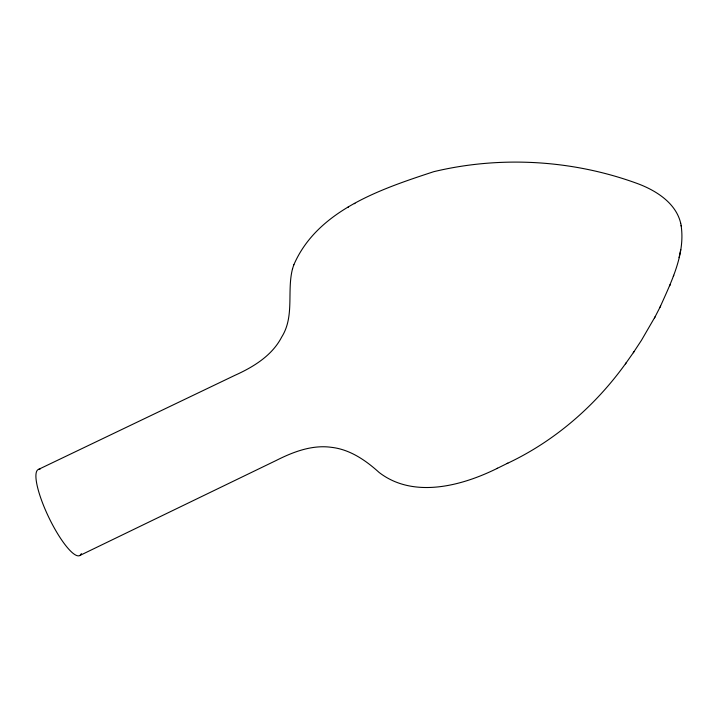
<?xml version="1.0" encoding="UTF-8"?>
<svg xmlns="http://www.w3.org/2000/svg" width="718" height="718" viewBox="0 0 718 718"><rect width="100%" height="100%" fill="white"/><g stroke="black" fill="none" stroke-linecap="round" stroke-linejoin="round"><path stroke-width="1.08" d="M660.021 307.241C671.258 281.878 685.519 254.001 681.086 225.335M292.594 268.523C286.635 291.032 294.856 316.144 281.68 337.065C272.077 355.625 253.418 366.997 234.974 375.299L38.485 469.419M679.057 257.654L680.754 249.613M293.779 264.951C317.356 210.096 381.5 188.87 433.717 171.692C500.617 155.626 572.659 159.863 637.261 183.494C656.593 190.602 677.819 204.065 681.265 226.143M292.531 268.738L293.859 264.709M673.349 276.304L673.744 275.272M669.768 285.719L670.208 284.57M633.276 352.753L641.452 340.323L655.085 316.8M654.439 318.065L660.623 306.048M507.105 463.514C554.87 441.121 595.707 405.49 626.275 362.671M625.414 363.909L634.12 351.542M347.898 207.287L348.481 206.972M354.342 203.697L354.961 203.356M79.707 555.561L275.999 460.57C293.034 451.936 312.07 444.595 331.519 447.341C349.962 449.441 365.722 460.319 379.14 472.471C413.353 498.857 461.566 485.978 496.802 468.585L497.502 468.226M496.802 468.585L507.868 463.119M680.502 222.751L680.646 223.37M81.349 553.569A47.756 11.255 64.3 0 1 49.479 518.791A47.756 11.255 64.3 0 1 39.984 469.276"/></g></svg>
